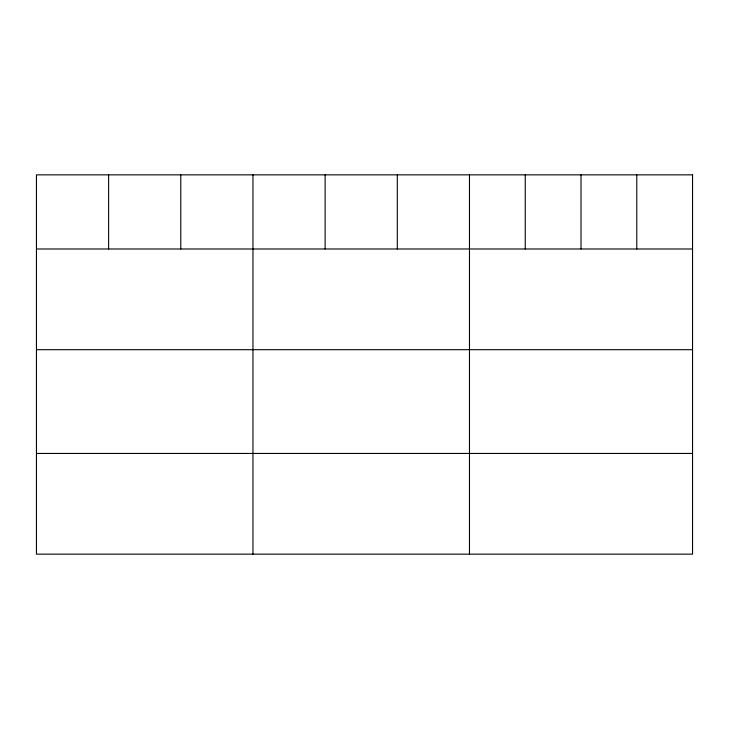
<?xml version="1.0" encoding="UTF-8"?>
<svg xmlns="http://www.w3.org/2000/svg" width="729" height="729" viewBox="0 0 729 729"><rect width="100%" height="100%" fill="white"/><g stroke="black" fill="none" stroke-linecap="round" stroke-linejoin="round"><path stroke-width="1.09" d="M36.45 248.99L692.55 248.99M36.45 349.692L692.55 349.692M36.45 453.447L692.55 453.447M636.781 174.851L636.781 248.99M581.013 174.851L581.013 248.99M525.245 174.851L525.245 248.99M469.476 174.851L469.476 554.149M397.305 174.851L397.305 248.99M325.134 174.851L325.134 248.99M252.963 174.851L252.963 554.149M180.792 174.851L180.792 248.99M108.621 174.851L108.621 248.99M692.55 174.851L36.45 174.851L36.45 554.149L692.55 554.149L692.55 174.851"/></g></svg>
